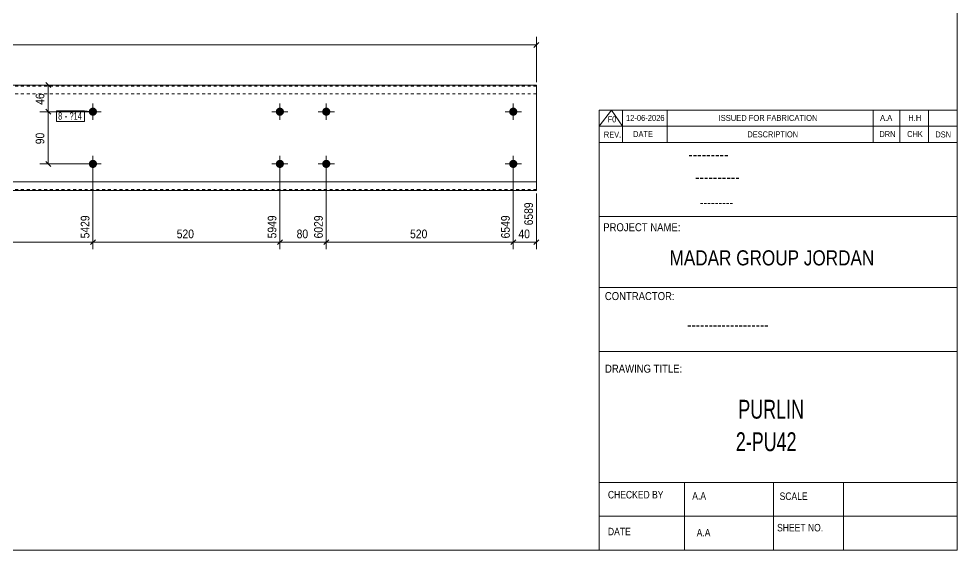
# Model space of a CAD drawing. Header units: millimetres. Extents: x 2 to 579, y 1 to 405.
# Drawn here: x 255.3 to 579, y 5 to 188.3 of the extents above; entities that cross this region are included whole.
import ezdxf

# ---------------------------------------------------------------- set-up
doc = ezdxf.new("R2010")
doc.units = ezdxf.units.MM
doc.linetypes.add('XKITLINE00', pattern=[0])
doc.linetypes.add('XKITLINE01', pattern=[4, 1, -1, 1, -1])
for name, color, linetype, lineweight in [('Bolt', 3, 'Continuous', 0), ('BoltMark', 7, 'Continuous', 0), ('Dimensions', 7, 'Continuous', 0), ('DrawingSheet', 5, 'Continuous', 0), ('OtherObjectType', 7, 'Continuous', 0), ('Part', 2, 'Continuous', 0)]:
    doc.layers.add(name, color=color, linetype=linetype, lineweight=lineweight)
doc.styles.add('@ARIAL_UNICODE_MS_BOLD', font='ARIAL.TTF')
doc.styles.add('ARIAL', font='ARIAL.TTF')
doc.styles.add('ARIAL_NARROW', font='ARIALN.TTF')
doc.styles.add('COMIC_SANS_MS_BOLD', font='COMICBD.TTF')
doc.styles.add('SWIS721_EX_BT', font='ARIAL.TTF')
doc.styles.add('SWISSE', font='ARIAL.TTF')

# ---------------------------------------------------------------- blocks, each defined once
blk = doc.blocks.new('*A4')
at = {"layer": 'Bolt'}
for points in [[(346.79, 156.2), (346.79, 156.17), (346.79, 156.13), (346.79, 156.1), (346.78, 156.06), (346.78, 156.03), (346.77, 156), (346.77, 155.96), (346.76, 155.93), (346.75, 155.9), (346.74, 155.86), (346.73, 155.83), (346.72, 155.8), (346.71, 155.76), (346.7, 155.73), (346.69, 155.7), (346.67, 155.67), (346.66, 155.64), (346.65, 155.61), (346.63, 155.58), (346.61, 155.55), (346.6, 155.52), (346.58, 155.49), (346.56, 155.46), (346.54, 155.43), (346.52, 155.4), (346.5, 155.37), (346.48, 155.35), (346.45, 155.32), (346.43, 155.3), (346.41, 155.27), (346.38, 155.25), (346.36, 155.22), (346.34, 155.2), (346.31, 155.18), (346.28, 155.15), (346.26, 155.13), (346.23, 155.11), (346.2, 155.09), (346.17, 155.07), (346.14, 155.05), (346.11, 155.03), (346.08, 155.02), (346.05, 155), (346.02, 154.99), (345.99, 154.97), (345.96, 154.96), (345.93, 154.94), (345.9, 154.93), (345.87, 154.92), (345.83, 154.91), (345.8, 154.9), (345.77, 154.89), (345.74, 154.88), (345.7, 154.87), (345.67, 154.86), (345.63, 154.86), (345.6, 154.85), (345.57, 154.85), (345.53, 154.84), (345.5, 154.84), (345.46, 154.84), (345.43, 154.84), (345.39, 154.84), (345.36, 154.84), (345.33, 154.84), (345.29, 154.84), (345.26, 154.84), (345.22, 154.85), (345.19, 154.85), (345.16, 154.86), (345.12, 154.86), (345.09, 154.87), (345.05, 154.88), (345.02, 154.89), (344.99, 154.9), (344.96, 154.91), (344.92, 154.92), (344.89, 154.93), (344.86, 154.94), (344.83, 154.96), (344.8, 154.97), (344.77, 154.99), (344.73, 155), (344.7, 155.02), (344.68, 155.03), (344.65, 155.05), (344.62, 155.07), (344.59, 155.09), (344.56, 155.11), (344.53, 155.13), (344.51, 155.15), (344.48, 155.18), (344.45, 155.2), (344.43, 155.22), (344.4, 155.25), (344.38, 155.27), (344.36, 155.3), (344.33, 155.32), (344.31, 155.35), (344.29, 155.37), (344.27, 155.4), (344.25, 155.43), (344.23, 155.46), (344.21, 155.49), (344.19, 155.52), (344.18, 155.55), (344.16, 155.58), (344.14, 155.61), (344.13, 155.64), (344.11, 155.67), (344.1, 155.7), (344.09, 155.73), (344.08, 155.76), (344.07, 155.8), (344.06, 155.83), (344.05, 155.86), (344.04, 155.9), (344.03, 155.93), (344.02, 155.96), (344.02, 156), (344.01, 156.03), (344.01, 156.06), (344, 156.1), (344, 156.13), (344, 156.17), (344, 156.2), (343.99, 156.24), (344, 156.27), (344, 156.3), (344, 156.34), (344, 156.37), (344.01, 156.41), (344.01, 156.44), (344.02, 156.48), (344.02, 156.51), (344.03, 156.54), (344.04, 156.58), (344.05, 156.61), (344.06, 156.64), (344.07, 156.67), (344.08, 156.71), (344.09, 156.74), (344.1, 156.77), (344.11, 156.8), (344.13, 156.83), (344.14, 156.87), (344.16, 156.9), (344.18, 156.93), (344.19, 156.96), (344.21, 156.98), (344.23, 157.01), (344.25, 157.04), (344.27, 157.07), (344.29, 157.1), (344.31, 157.12), (344.33, 157.15), (344.36, 157.18), (344.38, 157.2), (344.4, 157.23), (344.43, 157.25), (344.45, 157.27), (344.48, 157.3), (344.51, 157.32), (344.53, 157.34), (344.56, 157.36), (344.59, 157.38), (344.62, 157.4), (344.65, 157.42), (344.68, 157.44), (344.7, 157.45), (344.73, 157.47), (344.77, 157.49), (344.8, 157.5), (344.83, 157.52), (344.86, 157.53), (344.89, 157.54), (344.92, 157.55), (344.96, 157.57), (344.99, 157.58), (345.02, 157.59), (345.05, 157.59), (345.09, 157.6), (345.12, 157.61), (345.16, 157.62), (345.19, 157.62), (345.22, 157.63), (345.26, 157.63), (345.29, 157.63), (345.33, 157.63), (345.36, 157.64), (345.39, 157.64), (345.43, 157.64), (345.46, 157.63), (345.5, 157.63), (345.53, 157.63), (345.57, 157.63), (345.6, 157.62), (345.63, 157.62), (345.67, 157.61), (345.7, 157.6), (345.74, 157.59), (345.77, 157.59), (345.8, 157.58), (345.83, 157.57), (345.87, 157.55), (345.9, 157.54), (345.93, 157.53), (345.96, 157.52), (345.99, 157.5), (346.02, 157.49), (346.05, 157.47), (346.08, 157.45), (346.11, 157.44), (346.14, 157.42), (346.17, 157.4), (346.2, 157.38), (346.23, 157.36), (346.26, 157.34), (346.28, 157.32), (346.31, 157.3), (346.34, 157.27), (346.36, 157.25), (346.38, 157.23), (346.41, 157.2), (346.43, 157.18), (346.45, 157.15), (346.48, 157.12), (346.5, 157.1), (346.52, 157.07), (346.54, 157.04), (346.56, 157.01), (346.58, 156.98), (346.6, 156.96), (346.61, 156.93), (346.63, 156.9), (346.65, 156.87), (346.66, 156.83), (346.67, 156.8), (346.69, 156.77), (346.7, 156.74), (346.71, 156.71), (346.72, 156.67), (346.73, 156.64), (346.74, 156.61), (346.75, 156.58), (346.76, 156.54), (346.77, 156.51), (346.77, 156.48), (346.78, 156.44), (346.78, 156.41), (346.79, 156.37), (346.79, 156.34), (346.79, 156.3), (346.79, 156.27), (346.79, 156.24)], [(362.79, 156.2), (362.79, 156.17), (362.79, 156.13), (362.79, 156.1), (362.78, 156.06), (362.78, 156.03), (362.77, 156), (362.77, 155.96), (362.76, 155.93), (362.75, 155.9), (362.74, 155.86), (362.73, 155.83), (362.72, 155.8), (362.71, 155.76), (362.7, 155.73), (362.69, 155.7), (362.67, 155.67), (362.66, 155.64), (362.65, 155.61), (362.63, 155.58), (362.61, 155.55), (362.6, 155.52), (362.58, 155.49), (362.56, 155.46), (362.54, 155.43), (362.52, 155.4), (362.5, 155.37), (362.48, 155.35), (362.45, 155.32), (362.43, 155.3), (362.41, 155.27), (362.38, 155.25), (362.36, 155.22), (362.34, 155.2), (362.31, 155.18), (362.28, 155.15), (362.26, 155.13), (362.23, 155.11), (362.2, 155.09), (362.17, 155.07), (362.14, 155.05), (362.11, 155.03), (362.08, 155.02), (362.05, 155), (362.02, 154.99), (361.99, 154.97), (361.96, 154.96), (361.93, 154.94), (361.9, 154.93), (361.87, 154.92), (361.83, 154.91), (361.8, 154.9), (361.77, 154.89), (361.74, 154.88), (361.7, 154.87), (361.67, 154.86), (361.63, 154.86), (361.6, 154.85), (361.57, 154.85), (361.53, 154.84), (361.5, 154.84), (361.46, 154.84), (361.43, 154.84), (361.39, 154.84), (361.36, 154.84), (361.33, 154.84), (361.29, 154.84), (361.26, 154.84), (361.22, 154.85), (361.19, 154.85), (361.16, 154.86), (361.12, 154.86), (361.09, 154.87), (361.05, 154.88), (361.02, 154.89), (360.99, 154.9), (360.96, 154.91), (360.92, 154.92), (360.89, 154.93), (360.86, 154.94), (360.83, 154.96), (360.8, 154.97), (360.77, 154.99), (360.73, 155), (360.7, 155.02), (360.68, 155.03), (360.65, 155.05), (360.62, 155.07), (360.59, 155.09), (360.56, 155.11), (360.53, 155.13), (360.51, 155.15), (360.48, 155.18), (360.45, 155.2), (360.43, 155.22), (360.4, 155.25), (360.38, 155.27), (360.36, 155.3), (360.33, 155.32), (360.31, 155.35), (360.29, 155.37), (360.27, 155.4), (360.25, 155.43), (360.23, 155.46), (360.21, 155.49), (360.19, 155.52), (360.18, 155.55), (360.16, 155.58), (360.14, 155.61), (360.13, 155.64), (360.11, 155.67), (360.1, 155.7), (360.09, 155.73), (360.08, 155.76), (360.07, 155.8), (360.06, 155.83), (360.05, 155.86), (360.04, 155.9), (360.03, 155.93), (360.02, 155.96), (360.02, 156), (360.01, 156.03), (360.01, 156.06), (360, 156.1), (360, 156.13), (360, 156.17), (360, 156.2), (359.99, 156.24), (360, 156.27), (360, 156.3), (360, 156.34), (360, 156.37), (360.01, 156.41), (360.01, 156.44), (360.02, 156.48), (360.02, 156.51), (360.03, 156.54), (360.04, 156.58), (360.05, 156.61), (360.06, 156.64), (360.07, 156.67), (360.08, 156.71), (360.09, 156.74), (360.1, 156.77), (360.11, 156.8), (360.13, 156.83), (360.14, 156.87), (360.16, 156.9), (360.18, 156.93), (360.19, 156.96), (360.21, 156.98), (360.23, 157.01), (360.25, 157.04), (360.27, 157.07), (360.29, 157.1), (360.31, 157.12), (360.33, 157.15), (360.36, 157.18), (360.38, 157.2), (360.4, 157.23), (360.43, 157.25), (360.45, 157.27), (360.48, 157.3), (360.51, 157.32), (360.53, 157.34), (360.56, 157.36), (360.59, 157.38), (360.62, 157.4), (360.65, 157.42), (360.68, 157.44), (360.7, 157.45), (360.73, 157.47), (360.77, 157.49), (360.8, 157.5), (360.83, 157.52), (360.86, 157.53), (360.89, 157.54), (360.92, 157.55), (360.96, 157.57), (360.99, 157.58), (361.02, 157.59), (361.05, 157.59), (361.09, 157.6), (361.12, 157.61), (361.16, 157.62), (361.19, 157.62), (361.22, 157.63), (361.26, 157.63), (361.29, 157.63), (361.33, 157.63), (361.36, 157.64), (361.39, 157.64), (361.43, 157.64), (361.46, 157.63), (361.5, 157.63), (361.53, 157.63), (361.57, 157.63), (361.6, 157.62), (361.63, 157.62), (361.67, 157.61), (361.7, 157.6), (361.74, 157.59), (361.77, 157.59), (361.8, 157.58), (361.83, 157.57), (361.87, 157.55), (361.9, 157.54), (361.93, 157.53), (361.96, 157.52), (361.99, 157.5), (362.02, 157.49), (362.05, 157.47), (362.08, 157.45), (362.11, 157.44), (362.14, 157.42), (362.17, 157.4), (362.2, 157.38), (362.23, 157.36), (362.26, 157.34), (362.28, 157.32), (362.31, 157.3), (362.34, 157.27), (362.36, 157.25), (362.38, 157.23), (362.41, 157.2), (362.43, 157.18), (362.45, 157.15), (362.48, 157.12), (362.5, 157.1), (362.52, 157.07), (362.54, 157.04), (362.56, 157.01), (362.58, 156.98), (362.6, 156.96), (362.61, 156.93), (362.63, 156.9), (362.65, 156.87), (362.66, 156.83), (362.67, 156.8), (362.69, 156.77), (362.7, 156.74), (362.71, 156.71), (362.72, 156.67), (362.73, 156.64), (362.74, 156.61), (362.75, 156.58), (362.76, 156.54), (362.77, 156.51), (362.77, 156.48), (362.78, 156.44), (362.78, 156.41), (362.79, 156.37), (362.79, 156.34), (362.79, 156.3), (362.79, 156.27), (362.79, 156.24)], [(346.79, 138.2), (346.79, 138.17), (346.79, 138.13), (346.79, 138.1), (346.78, 138.06), (346.78, 138.03), (346.77, 138), (346.77, 137.96), (346.76, 137.93), (346.75, 137.9), (346.74, 137.86), (346.73, 137.83), (346.72, 137.8), (346.71, 137.76), (346.7, 137.73), (346.69, 137.7), (346.67, 137.67), (346.66, 137.64), (346.65, 137.61), (346.63, 137.58), (346.61, 137.55), (346.6, 137.52), (346.58, 137.49), (346.56, 137.46), (346.54, 137.43), (346.52, 137.4), (346.5, 137.37), (346.48, 137.35), (346.45, 137.32), (346.43, 137.3), (346.41, 137.27), (346.38, 137.25), (346.36, 137.22), (346.34, 137.2), (346.31, 137.18), (346.28, 137.15), (346.26, 137.13), (346.23, 137.11), (346.2, 137.09), (346.17, 137.07), (346.14, 137.05), (346.11, 137.03), (346.08, 137.02), (346.05, 137), (346.02, 136.99), (345.99, 136.97), (345.96, 136.96), (345.93, 136.94), (345.9, 136.93), (345.87, 136.92), (345.83, 136.91), (345.8, 136.9), (345.77, 136.89), (345.74, 136.88), (345.7, 136.87), (345.67, 136.86), (345.63, 136.86), (345.6, 136.85), (345.57, 136.85), (345.53, 136.84), (345.5, 136.84), (345.46, 136.84), (345.43, 136.84), (345.39, 136.84), (345.36, 136.84), (345.33, 136.84), (345.29, 136.84), (345.26, 136.84), (345.22, 136.85), (345.19, 136.85), (345.16, 136.86), (345.12, 136.86), (345.09, 136.87), (345.05, 136.88), (345.02, 136.89), (344.99, 136.9), (344.96, 136.91), (344.92, 136.92), (344.89, 136.93), (344.86, 136.94), (344.83, 136.96), (344.8, 136.97), (344.77, 136.99), (344.73, 137), (344.7, 137.02), (344.68, 137.03), (344.65, 137.05), (344.62, 137.07), (344.59, 137.09), (344.56, 137.11), (344.53, 137.13), (344.51, 137.15), (344.48, 137.18), (344.45, 137.2), (344.43, 137.22), (344.4, 137.25), (344.38, 137.27), (344.36, 137.3), (344.33, 137.32), (344.31, 137.35), (344.29, 137.37), (344.27, 137.4), (344.25, 137.43), (344.23, 137.46), (344.21, 137.49), (344.19, 137.52), (344.18, 137.55), (344.16, 137.58), (344.14, 137.61), (344.13, 137.64), (344.11, 137.67), (344.1, 137.7), (344.09, 137.73), (344.08, 137.76), (344.07, 137.8), (344.06, 137.83), (344.05, 137.86), (344.04, 137.9), (344.03, 137.93), (344.02, 137.96), (344.02, 138), (344.01, 138.03), (344.01, 138.06), (344, 138.1), (344, 138.13), (344, 138.17), (344, 138.2), (343.99, 138.24), (344, 138.27), (344, 138.3), (344, 138.34), (344, 138.37), (344.01, 138.41), (344.01, 138.44), (344.02, 138.48), (344.02, 138.51), (344.03, 138.54), (344.04, 138.58), (344.05, 138.61), (344.06, 138.64), (344.07, 138.67), (344.08, 138.71), (344.09, 138.74), (344.1, 138.77), (344.11, 138.8), (344.13, 138.83), (344.14, 138.87), (344.16, 138.9), (344.18, 138.93), (344.19, 138.96), (344.21, 138.98), (344.23, 139.01), (344.25, 139.04), (344.27, 139.07), (344.29, 139.1), (344.31, 139.12), (344.33, 139.15), (344.36, 139.18), (344.38, 139.2), (344.4, 139.23), (344.43, 139.25), (344.45, 139.27), (344.48, 139.3), (344.51, 139.32), (344.53, 139.34), (344.56, 139.36), (344.59, 139.38), (344.62, 139.4), (344.65, 139.42), (344.68, 139.44), (344.7, 139.45), (344.73, 139.47), (344.77, 139.49), (344.8, 139.5), (344.83, 139.52), (344.86, 139.53), (344.89, 139.54), (344.92, 139.55), (344.96, 139.57), (344.99, 139.58), (345.02, 139.59), (345.05, 139.59), (345.09, 139.6), (345.12, 139.61), (345.16, 139.62), (345.19, 139.62), (345.22, 139.63), (345.26, 139.63), (345.29, 139.63), (345.33, 139.63), (345.36, 139.64), (345.39, 139.64), (345.43, 139.64), (345.46, 139.63), (345.5, 139.63), (345.53, 139.63), (345.57, 139.63), (345.6, 139.62), (345.63, 139.62), (345.67, 139.61), (345.7, 139.6), (345.74, 139.59), (345.77, 139.59), (345.8, 139.58), (345.83, 139.57), (345.87, 139.55), (345.9, 139.54), (345.93, 139.53), (345.96, 139.52), (345.99, 139.5), (346.02, 139.49), (346.05, 139.47), (346.08, 139.45), (346.11, 139.44), (346.14, 139.42), (346.17, 139.4), (346.2, 139.38), (346.23, 139.36), (346.26, 139.34), (346.28, 139.32), (346.31, 139.3), (346.34, 139.27), (346.36, 139.25), (346.38, 139.23), (346.41, 139.2), (346.43, 139.18), (346.45, 139.15), (346.48, 139.12), (346.5, 139.1), (346.52, 139.07), (346.54, 139.04), (346.56, 139.01), (346.58, 138.98), (346.6, 138.96), (346.61, 138.93), (346.63, 138.9), (346.65, 138.87), (346.66, 138.83), (346.67, 138.8), (346.69, 138.77), (346.7, 138.74), (346.71, 138.71), (346.72, 138.67), (346.73, 138.64), (346.74, 138.61), (346.75, 138.58), (346.76, 138.54), (346.77, 138.51), (346.77, 138.48), (346.78, 138.44), (346.78, 138.41), (346.79, 138.37), (346.79, 138.34), (346.79, 138.3), (346.79, 138.27), (346.79, 138.24)], [(362.79, 138.2), (362.79, 138.17), (362.79, 138.13), (362.79, 138.1), (362.78, 138.06), (362.78, 138.03), (362.77, 138), (362.77, 137.96), (362.76, 137.93), (362.75, 137.9), (362.74, 137.86), (362.73, 137.83), (362.72, 137.8), (362.71, 137.76), (362.7, 137.73), (362.69, 137.7), (362.67, 137.67), (362.66, 137.64), (362.65, 137.61), (362.63, 137.58), (362.61, 137.55), (362.6, 137.52), (362.58, 137.49), (362.56, 137.46), (362.54, 137.43), (362.52, 137.4), (362.5, 137.37), (362.48, 137.35), (362.45, 137.32), (362.43, 137.3), (362.41, 137.27), (362.38, 137.25), (362.36, 137.22), (362.34, 137.2), (362.31, 137.18), (362.28, 137.15), (362.26, 137.13), (362.23, 137.11), (362.2, 137.09), (362.17, 137.07), (362.14, 137.05), (362.11, 137.03), (362.08, 137.02), (362.05, 137), (362.02, 136.99), (361.99, 136.97), (361.96, 136.96), (361.93, 136.94), (361.9, 136.93), (361.87, 136.92), (361.83, 136.91), (361.8, 136.9), (361.77, 136.89), (361.74, 136.88), (361.7, 136.87), (361.67, 136.86), (361.63, 136.86), (361.6, 136.85), (361.57, 136.85), (361.53, 136.84), (361.5, 136.84), (361.46, 136.84), (361.43, 136.84), (361.39, 136.84), (361.36, 136.84), (361.33, 136.84), (361.29, 136.84), (361.26, 136.84), (361.22, 136.85), (361.19, 136.85), (361.16, 136.86), (361.12, 136.86), (361.09, 136.87), (361.05, 136.88), (361.02, 136.89), (360.99, 136.9), (360.96, 136.91), (360.92, 136.92), (360.89, 136.93), (360.86, 136.94), (360.83, 136.96), (360.8, 136.97), (360.77, 136.99), (360.73, 137), (360.7, 137.02), (360.68, 137.03), (360.65, 137.05), (360.62, 137.07), (360.59, 137.09), (360.56, 137.11), (360.53, 137.13), (360.51, 137.15), (360.48, 137.18), (360.45, 137.2), (360.43, 137.22), (360.4, 137.25), (360.38, 137.27), (360.36, 137.3), (360.33, 137.32), (360.31, 137.35), (360.29, 137.37), (360.27, 137.4), (360.25, 137.43), (360.23, 137.46), (360.21, 137.49), (360.19, 137.52), (360.18, 137.55), (360.16, 137.58), (360.14, 137.61), (360.13, 137.64), (360.11, 137.67), (360.1, 137.7), (360.09, 137.73), (360.08, 137.76), (360.07, 137.8), (360.06, 137.83), (360.05, 137.86), (360.04, 137.9), (360.03, 137.93), (360.02, 137.96), (360.02, 138), (360.01, 138.03), (360.01, 138.06), (360, 138.1), (360, 138.13), (360, 138.17), (360, 138.2), (359.99, 138.24), (360, 138.27), (360, 138.3), (360, 138.34), (360, 138.37), (360.01, 138.41), (360.01, 138.44), (360.02, 138.48), (360.02, 138.51), (360.03, 138.54), (360.04, 138.58), (360.05, 138.61), (360.06, 138.64), (360.07, 138.67), (360.08, 138.71), (360.09, 138.74), (360.1, 138.77), (360.11, 138.8), (360.13, 138.83), (360.14, 138.87), (360.16, 138.9), (360.18, 138.93), (360.19, 138.96), (360.21, 138.98), (360.23, 139.01), (360.25, 139.04), (360.27, 139.07), (360.29, 139.1), (360.31, 139.12), (360.33, 139.15), (360.36, 139.18), (360.38, 139.2), (360.4, 139.23), (360.43, 139.25), (360.45, 139.27), (360.48, 139.3), (360.51, 139.32), (360.53, 139.34), (360.56, 139.36), (360.59, 139.38), (360.62, 139.4), (360.65, 139.42), (360.68, 139.44), (360.7, 139.45), (360.73, 139.47), (360.77, 139.49), (360.8, 139.5), (360.83, 139.52), (360.86, 139.53), (360.89, 139.54), (360.92, 139.55), (360.96, 139.57), (360.99, 139.58), (361.02, 139.59), (361.05, 139.59), (361.09, 139.6), (361.12, 139.61), (361.16, 139.62), (361.19, 139.62), (361.22, 139.63), (361.26, 139.63), (361.29, 139.63), (361.33, 139.63), (361.36, 139.64), (361.39, 139.64), (361.43, 139.64), (361.46, 139.63), (361.5, 139.63), (361.53, 139.63), (361.57, 139.63), (361.6, 139.62), (361.63, 139.62), (361.67, 139.61), (361.7, 139.6), (361.74, 139.59), (361.77, 139.59), (361.8, 139.58), (361.83, 139.57), (361.87, 139.55), (361.9, 139.54), (361.93, 139.53), (361.96, 139.52), (361.99, 139.5), (362.02, 139.49), (362.05, 139.47), (362.08, 139.45), (362.11, 139.44), (362.14, 139.42), (362.17, 139.4), (362.2, 139.38), (362.23, 139.36), (362.26, 139.34), (362.28, 139.32), (362.31, 139.3), (362.34, 139.27), (362.36, 139.25), (362.38, 139.23), (362.41, 139.2), (362.43, 139.18), (362.45, 139.15), (362.48, 139.12), (362.5, 139.1), (362.52, 139.07), (362.54, 139.04), (362.56, 139.01), (362.58, 138.98), (362.6, 138.96), (362.61, 138.93), (362.63, 138.9), (362.65, 138.87), (362.66, 138.83), (362.67, 138.8), (362.69, 138.77), (362.7, 138.74), (362.71, 138.71), (362.72, 138.67), (362.73, 138.64), (362.74, 138.61), (362.75, 138.58), (362.76, 138.54), (362.77, 138.51), (362.77, 138.48), (362.78, 138.44), (362.78, 138.41), (362.79, 138.37), (362.79, 138.34), (362.79, 138.3), (362.79, 138.27), (362.79, 138.24)]]:
    blk.add_hatch(color=3, dxfattribs=at).paths.add_polyline_path(points, flags=17)
at = {"layer": 'Bolt', "color": 3, "linetype": 'XKITLINE00', "lineweight": 0}
for p, q in [((345.39, 159.04), (345.39, 153.44)), ((361.39, 159.04), (361.39, 153.44)), ((348.19, 156.24), (342.59, 156.24)), ((364.19, 156.24), (358.59, 156.24)), ((345.39, 141.04), (345.39, 135.44)), ((361.39, 141.04), (361.39, 135.44)), ((348.19, 138.24), (342.59, 138.24)), ((364.19, 138.24), (358.59, 138.24))]:
    blk.add_line(p, q, dxfattribs=at)
blk = doc.blocks.new('*A5')
at = {"layer": 'Bolt'}
for points in [[(282.31, 156.2), (282.31, 156.17), (282.3, 156.13), (282.3, 156.1), (282.3, 156.06), (282.29, 156.03), (282.29, 156), (282.28, 155.96), (282.27, 155.93), (282.27, 155.9), (282.26, 155.86), (282.25, 155.83), (282.24, 155.8), (282.23, 155.76), (282.21, 155.73), (282.2, 155.7), (282.19, 155.67), (282.17, 155.64), (282.16, 155.61), (282.14, 155.58), (282.13, 155.55), (282.11, 155.52), (282.09, 155.49), (282.07, 155.46), (282.05, 155.43), (282.03, 155.4), (282.01, 155.37), (281.99, 155.35), (281.97, 155.32), (281.94, 155.3), (281.92, 155.27), (281.9, 155.25), (281.87, 155.22), (281.85, 155.2), (281.82, 155.18), (281.8, 155.15), (281.77, 155.13), (281.74, 155.11), (281.71, 155.09), (281.68, 155.07), (281.66, 155.05), (281.63, 155.03), (281.6, 155.02), (281.57, 155), (281.54, 154.99), (281.51, 154.97), (281.47, 154.96), (281.44, 154.94), (281.41, 154.93), (281.38, 154.92), (281.35, 154.91), (281.31, 154.9), (281.28, 154.89), (281.25, 154.88), (281.21, 154.87), (281.18, 154.86), (281.15, 154.86), (281.11, 154.85), (281.08, 154.85), (281.04, 154.84), (281.01, 154.84), (280.98, 154.84), (280.94, 154.84), (280.91, 154.84), (280.87, 154.84), (280.84, 154.84), (280.8, 154.84), (280.77, 154.84), (280.74, 154.85), (280.7, 154.85), (280.67, 154.86), (280.63, 154.86), (280.6, 154.87), (280.57, 154.88), (280.53, 154.89), (280.5, 154.9), (280.47, 154.91), (280.44, 154.92), (280.4, 154.93), (280.37, 154.94), (280.34, 154.96), (280.31, 154.97), (280.28, 154.99), (280.25, 155), (280.22, 155.02), (280.19, 155.03), (280.16, 155.05), (280.13, 155.07), (280.1, 155.09), (280.07, 155.11), (280.05, 155.13), (280.02, 155.15), (279.99, 155.18), (279.97, 155.2), (279.94, 155.22), (279.92, 155.25), (279.89, 155.27), (279.87, 155.3), (279.85, 155.32), (279.82, 155.35), (279.8, 155.37), (279.78, 155.4), (279.76, 155.43), (279.74, 155.46), (279.72, 155.49), (279.71, 155.52), (279.69, 155.55), (279.67, 155.58), (279.66, 155.61), (279.64, 155.64), (279.63, 155.67), (279.61, 155.7), (279.6, 155.73), (279.59, 155.76), (279.58, 155.8), (279.57, 155.83), (279.56, 155.86), (279.55, 155.9), (279.54, 155.93), (279.53, 155.96), (279.53, 156), (279.52, 156.03), (279.52, 156.06), (279.51, 156.1), (279.51, 156.13), (279.51, 156.17), (279.51, 156.2), (279.51, 156.24), (279.51, 156.27), (279.51, 156.3), (279.51, 156.34), (279.51, 156.37), (279.52, 156.41), (279.52, 156.44), (279.53, 156.48), (279.53, 156.51), (279.54, 156.54), (279.55, 156.58), (279.56, 156.61), (279.57, 156.64), (279.58, 156.67), (279.59, 156.71), (279.6, 156.74), (279.61, 156.77), (279.63, 156.8), (279.64, 156.83), (279.66, 156.87), (279.67, 156.9), (279.69, 156.93), (279.71, 156.96), (279.72, 156.98), (279.74, 157.01), (279.76, 157.04), (279.78, 157.07), (279.8, 157.1), (279.82, 157.12), (279.85, 157.15), (279.87, 157.18), (279.89, 157.2), (279.92, 157.23), (279.94, 157.25), (279.97, 157.27), (279.99, 157.3), (280.02, 157.32), (280.05, 157.34), (280.07, 157.36), (280.1, 157.38), (280.13, 157.4), (280.16, 157.42), (280.19, 157.44), (280.22, 157.45), (280.25, 157.47), (280.28, 157.49), (280.31, 157.5), (280.34, 157.52), (280.37, 157.53), (280.4, 157.54), (280.44, 157.55), (280.47, 157.57), (280.5, 157.58), (280.53, 157.59), (280.57, 157.59), (280.6, 157.6), (280.63, 157.61), (280.67, 157.62), (280.7, 157.62), (280.74, 157.63), (280.77, 157.63), (280.8, 157.63), (280.84, 157.63), (280.87, 157.64), (280.91, 157.64), (280.94, 157.64), (280.98, 157.63), (281.01, 157.63), (281.04, 157.63), (281.08, 157.63), (281.11, 157.62), (281.15, 157.62), (281.18, 157.61), (281.21, 157.6), (281.25, 157.59), (281.28, 157.59), (281.31, 157.58), (281.35, 157.57), (281.38, 157.55), (281.41, 157.54), (281.44, 157.53), (281.47, 157.52), (281.51, 157.5), (281.54, 157.49), (281.57, 157.47), (281.6, 157.45), (281.63, 157.44), (281.66, 157.42), (281.68, 157.4), (281.71, 157.38), (281.74, 157.36), (281.77, 157.34), (281.8, 157.32), (281.82, 157.3), (281.85, 157.27), (281.87, 157.25), (281.9, 157.23), (281.92, 157.2), (281.94, 157.18), (281.97, 157.15), (281.99, 157.12), (282.01, 157.1), (282.03, 157.07), (282.05, 157.04), (282.07, 157.01), (282.09, 156.98), (282.11, 156.96), (282.13, 156.93), (282.14, 156.9), (282.16, 156.87), (282.17, 156.83), (282.19, 156.8), (282.2, 156.77), (282.21, 156.74), (282.23, 156.71), (282.24, 156.67), (282.25, 156.64), (282.26, 156.61), (282.27, 156.58), (282.27, 156.54), (282.28, 156.51), (282.29, 156.48), (282.29, 156.44), (282.3, 156.41), (282.3, 156.37), (282.3, 156.34), (282.31, 156.3), (282.31, 156.27), (282.31, 156.24)], [(427.28, 156.2), (427.28, 156.17), (427.28, 156.13), (427.28, 156.1), (427.27, 156.06), (427.27, 156.03), (427.26, 156), (427.26, 155.96), (427.25, 155.93), (427.24, 155.9), (427.23, 155.86), (427.22, 155.83), (427.21, 155.8), (427.2, 155.76), (427.19, 155.73), (427.18, 155.7), (427.16, 155.67), (427.15, 155.64), (427.13, 155.61), (427.12, 155.58), (427.1, 155.55), (427.08, 155.52), (427.07, 155.49), (427.05, 155.46), (427.03, 155.43), (427.01, 155.4), (426.99, 155.37), (426.96, 155.35), (426.94, 155.32), (426.92, 155.3), (426.9, 155.27), (426.87, 155.25), (426.85, 155.22), (426.82, 155.2), (426.8, 155.18), (426.77, 155.15), (426.74, 155.13), (426.72, 155.11), (426.69, 155.09), (426.66, 155.07), (426.63, 155.05), (426.6, 155.03), (426.57, 155.02), (426.54, 155), (426.51, 154.99), (426.48, 154.97), (426.45, 154.96), (426.42, 154.94), (426.39, 154.93), (426.35, 154.92), (426.32, 154.91), (426.29, 154.9), (426.26, 154.89), (426.22, 154.88), (426.19, 154.87), (426.16, 154.86), (426.12, 154.86), (426.09, 154.85), (426.05, 154.85), (426.02, 154.84), (425.99, 154.84), (425.95, 154.84), (425.92, 154.84), (425.88, 154.84), (425.85, 154.84), (425.81, 154.84), (425.78, 154.84), (425.75, 154.84), (425.71, 154.85), (425.68, 154.85), (425.64, 154.86), (425.61, 154.86), (425.58, 154.87), (425.54, 154.88), (425.51, 154.89), (425.48, 154.9), (425.44, 154.91), (425.41, 154.92), (425.38, 154.93), (425.35, 154.94), (425.32, 154.96), (425.28, 154.97), (425.25, 154.99), (425.22, 155), (425.19, 155.02), (425.16, 155.03), (425.13, 155.05), (425.1, 155.07), (425.08, 155.09), (425.05, 155.11), (425.02, 155.13), (424.99, 155.15), (424.97, 155.18), (424.94, 155.2), (424.92, 155.22), (424.89, 155.25), (424.87, 155.27), (424.85, 155.3), (424.82, 155.32), (424.8, 155.35), (424.78, 155.37), (424.76, 155.4), (424.74, 155.43), (424.72, 155.46), (424.7, 155.49), (424.68, 155.52), (424.66, 155.55), (424.65, 155.58), (424.63, 155.61), (424.62, 155.64), (424.6, 155.67), (424.59, 155.7), (424.58, 155.73), (424.56, 155.76), (424.55, 155.8), (424.54, 155.83), (424.53, 155.86), (424.52, 155.9), (424.52, 155.93), (424.51, 155.96), (424.5, 156), (424.5, 156.03), (424.49, 156.06), (424.49, 156.1), (424.49, 156.13), (424.48, 156.17), (424.48, 156.2), (424.48, 156.24), (424.48, 156.27), (424.48, 156.3), (424.49, 156.34), (424.49, 156.37), (424.49, 156.41), (424.5, 156.44), (424.5, 156.48), (424.51, 156.51), (424.52, 156.54), (424.52, 156.58), (424.53, 156.61), (424.54, 156.64), (424.55, 156.67), (424.56, 156.71), (424.58, 156.74), (424.59, 156.77), (424.6, 156.8), (424.62, 156.83), (424.63, 156.87), (424.65, 156.9), (424.66, 156.93), (424.68, 156.96), (424.7, 156.98), (424.72, 157.01), (424.74, 157.04), (424.76, 157.07), (424.78, 157.1), (424.8, 157.12), (424.82, 157.15), (424.85, 157.18), (424.87, 157.2), (424.89, 157.23), (424.92, 157.25), (424.94, 157.27), (424.97, 157.3), (424.99, 157.32), (425.02, 157.34), (425.05, 157.36), (425.08, 157.38), (425.1, 157.4), (425.13, 157.42), (425.16, 157.44), (425.19, 157.45), (425.22, 157.47), (425.25, 157.49), (425.28, 157.5), (425.32, 157.52), (425.35, 157.53), (425.38, 157.54), (425.41, 157.55), (425.44, 157.57), (425.48, 157.58), (425.51, 157.59), (425.54, 157.59), (425.58, 157.6), (425.61, 157.61), (425.64, 157.62), (425.68, 157.62), (425.71, 157.63), (425.75, 157.63), (425.78, 157.63), (425.81, 157.63), (425.85, 157.64), (425.88, 157.64), (425.92, 157.64), (425.95, 157.63), (425.99, 157.63), (426.02, 157.63), (426.05, 157.63), (426.09, 157.62), (426.12, 157.62), (426.16, 157.61), (426.19, 157.6), (426.22, 157.59), (426.26, 157.59), (426.29, 157.58), (426.32, 157.57), (426.35, 157.55), (426.39, 157.54), (426.42, 157.53), (426.45, 157.52), (426.48, 157.5), (426.51, 157.49), (426.54, 157.47), (426.57, 157.45), (426.6, 157.44), (426.63, 157.42), (426.66, 157.4), (426.69, 157.38), (426.72, 157.36), (426.74, 157.34), (426.77, 157.32), (426.8, 157.3), (426.82, 157.27), (426.85, 157.25), (426.87, 157.23), (426.9, 157.2), (426.92, 157.18), (426.94, 157.15), (426.96, 157.12), (426.99, 157.1), (427.01, 157.07), (427.03, 157.04), (427.05, 157.01), (427.07, 156.98), (427.08, 156.96), (427.1, 156.93), (427.12, 156.9), (427.13, 156.87), (427.15, 156.83), (427.16, 156.8), (427.18, 156.77), (427.19, 156.74), (427.2, 156.71), (427.21, 156.67), (427.22, 156.64), (427.23, 156.61), (427.24, 156.58), (427.25, 156.54), (427.26, 156.51), (427.26, 156.48), (427.27, 156.44), (427.27, 156.41), (427.28, 156.37), (427.28, 156.34), (427.28, 156.3), (427.28, 156.27), (427.28, 156.24)], [(282.31, 138.2), (282.31, 138.17), (282.3, 138.13), (282.3, 138.1), (282.3, 138.06), (282.29, 138.03), (282.29, 138), (282.28, 137.96), (282.27, 137.93), (282.27, 137.9), (282.26, 137.86), (282.25, 137.83), (282.24, 137.8), (282.23, 137.76), (282.21, 137.73), (282.2, 137.7), (282.19, 137.67), (282.17, 137.64), (282.16, 137.61), (282.14, 137.58), (282.13, 137.55), (282.11, 137.52), (282.09, 137.49), (282.07, 137.46), (282.05, 137.43), (282.03, 137.4), (282.01, 137.37), (281.99, 137.35), (281.97, 137.32), (281.94, 137.3), (281.92, 137.27), (281.9, 137.25), (281.87, 137.22), (281.85, 137.2), (281.82, 137.18), (281.8, 137.15), (281.77, 137.13), (281.74, 137.11), (281.71, 137.09), (281.68, 137.07), (281.66, 137.05), (281.63, 137.03), (281.6, 137.02), (281.57, 137), (281.54, 136.99), (281.51, 136.97), (281.47, 136.96), (281.44, 136.94), (281.41, 136.93), (281.38, 136.92), (281.35, 136.91), (281.31, 136.9), (281.28, 136.89), (281.25, 136.88), (281.21, 136.87), (281.18, 136.86), (281.15, 136.86), (281.11, 136.85), (281.08, 136.85), (281.04, 136.84), (281.01, 136.84), (280.98, 136.84), (280.94, 136.84), (280.91, 136.84), (280.87, 136.84), (280.84, 136.84), (280.8, 136.84), (280.77, 136.84), (280.74, 136.85), (280.7, 136.85), (280.67, 136.86), (280.63, 136.86), (280.6, 136.87), (280.57, 136.88), (280.53, 136.89), (280.5, 136.9), (280.47, 136.91), (280.44, 136.92), (280.4, 136.93), (280.37, 136.94), (280.34, 136.96), (280.31, 136.97), (280.28, 136.99), (280.25, 137), (280.22, 137.02), (280.19, 137.03), (280.16, 137.05), (280.13, 137.07), (280.1, 137.09), (280.07, 137.11), (280.05, 137.13), (280.02, 137.15), (279.99, 137.18), (279.97, 137.2), (279.94, 137.22), (279.92, 137.25), (279.89, 137.27), (279.87, 137.3), (279.85, 137.32), (279.82, 137.35), (279.8, 137.37), (279.78, 137.4), (279.76, 137.43), (279.74, 137.46), (279.72, 137.49), (279.71, 137.52), (279.69, 137.55), (279.67, 137.58), (279.66, 137.61), (279.64, 137.64), (279.63, 137.67), (279.61, 137.7), (279.6, 137.73), (279.59, 137.76), (279.58, 137.8), (279.57, 137.83), (279.56, 137.86), (279.55, 137.9), (279.54, 137.93), (279.53, 137.96), (279.53, 138), (279.52, 138.03), (279.52, 138.06), (279.51, 138.1), (279.51, 138.13), (279.51, 138.17), (279.51, 138.2), (279.51, 138.24), (279.51, 138.27), (279.51, 138.3), (279.51, 138.34), (279.51, 138.37), (279.52, 138.41), (279.52, 138.44), (279.53, 138.48), (279.53, 138.51), (279.54, 138.54), (279.55, 138.58), (279.56, 138.61), (279.57, 138.64), (279.58, 138.67), (279.59, 138.71), (279.6, 138.74), (279.61, 138.77), (279.63, 138.8), (279.64, 138.83), (279.66, 138.87), (279.67, 138.9), (279.69, 138.93), (279.71, 138.96), (279.72, 138.98), (279.74, 139.01), (279.76, 139.04), (279.78, 139.07), (279.8, 139.1), (279.82, 139.12), (279.85, 139.15), (279.87, 139.18), (279.89, 139.2), (279.92, 139.23), (279.94, 139.25), (279.97, 139.27), (279.99, 139.3), (280.02, 139.32), (280.05, 139.34), (280.07, 139.36), (280.1, 139.38), (280.13, 139.4), (280.16, 139.42), (280.19, 139.44), (280.22, 139.45), (280.25, 139.47), (280.28, 139.49), (280.31, 139.5), (280.34, 139.52), (280.37, 139.53), (280.4, 139.54), (280.44, 139.55), (280.47, 139.57), (280.5, 139.58), (280.53, 139.59), (280.57, 139.59), (280.6, 139.6), (280.63, 139.61), (280.67, 139.62), (280.7, 139.62), (280.74, 139.63), (280.77, 139.63), (280.8, 139.63), (280.84, 139.63), (280.87, 139.64), (280.91, 139.64), (280.94, 139.64), (280.98, 139.63), (281.01, 139.63), (281.04, 139.63), (281.08, 139.63), (281.11, 139.62), (281.15, 139.62), (281.18, 139.61), (281.21, 139.6), (281.25, 139.59), (281.28, 139.59), (281.31, 139.58), (281.35, 139.57), (281.38, 139.55), (281.41, 139.54), (281.44, 139.53), (281.47, 139.52), (281.51, 139.5), (281.54, 139.49), (281.57, 139.47), (281.6, 139.45), (281.63, 139.44), (281.66, 139.42), (281.68, 139.4), (281.71, 139.38), (281.74, 139.36), (281.77, 139.34), (281.8, 139.32), (281.82, 139.3), (281.85, 139.27), (281.87, 139.25), (281.9, 139.23), (281.92, 139.2), (281.94, 139.18), (281.97, 139.15), (281.99, 139.12), (282.01, 139.1), (282.03, 139.07), (282.05, 139.04), (282.07, 139.01), (282.09, 138.98), (282.11, 138.96), (282.13, 138.93), (282.14, 138.9), (282.16, 138.87), (282.17, 138.83), (282.19, 138.8), (282.2, 138.77), (282.21, 138.74), (282.23, 138.71), (282.24, 138.67), (282.25, 138.64), (282.26, 138.61), (282.27, 138.58), (282.27, 138.54), (282.28, 138.51), (282.29, 138.48), (282.29, 138.44), (282.3, 138.41), (282.3, 138.37), (282.3, 138.34), (282.31, 138.3), (282.31, 138.27), (282.31, 138.24)], [(427.28, 138.2), (427.28, 138.17), (427.28, 138.13), (427.28, 138.1), (427.27, 138.06), (427.27, 138.03), (427.26, 138), (427.26, 137.96), (427.25, 137.93), (427.24, 137.9), (427.23, 137.86), (427.22, 137.83), (427.21, 137.8), (427.2, 137.76), (427.19, 137.73), (427.18, 137.7), (427.16, 137.67), (427.15, 137.64), (427.13, 137.61), (427.12, 137.58), (427.1, 137.55), (427.08, 137.52), (427.07, 137.49), (427.05, 137.46), (427.03, 137.43), (427.01, 137.4), (426.99, 137.37), (426.96, 137.35), (426.94, 137.32), (426.92, 137.3), (426.9, 137.27), (426.87, 137.25), (426.85, 137.22), (426.82, 137.2), (426.8, 137.18), (426.77, 137.15), (426.74, 137.13), (426.72, 137.11), (426.69, 137.09), (426.66, 137.07), (426.63, 137.05), (426.6, 137.03), (426.57, 137.02), (426.54, 137), (426.51, 136.99), (426.48, 136.97), (426.45, 136.96), (426.42, 136.94), (426.39, 136.93), (426.35, 136.92), (426.32, 136.91), (426.29, 136.9), (426.26, 136.89), (426.22, 136.88), (426.19, 136.87), (426.16, 136.86), (426.12, 136.86), (426.09, 136.85), (426.05, 136.85), (426.02, 136.84), (425.99, 136.84), (425.95, 136.84), (425.92, 136.84), (425.88, 136.84), (425.85, 136.84), (425.81, 136.84), (425.78, 136.84), (425.75, 136.84), (425.71, 136.85), (425.68, 136.85), (425.64, 136.86), (425.61, 136.86), (425.58, 136.87), (425.54, 136.88), (425.51, 136.89), (425.48, 136.9), (425.44, 136.91), (425.41, 136.92), (425.38, 136.93), (425.35, 136.94), (425.32, 136.96), (425.28, 136.97), (425.25, 136.99), (425.22, 137), (425.19, 137.02), (425.16, 137.03), (425.13, 137.05), (425.1, 137.07), (425.08, 137.09), (425.05, 137.11), (425.02, 137.13), (424.99, 137.15), (424.97, 137.18), (424.94, 137.2), (424.92, 137.22), (424.89, 137.25), (424.87, 137.27), (424.85, 137.3), (424.82, 137.32), (424.8, 137.35), (424.78, 137.37), (424.76, 137.4), (424.74, 137.43), (424.72, 137.46), (424.7, 137.49), (424.68, 137.52), (424.66, 137.55), (424.65, 137.58), (424.63, 137.61), (424.62, 137.64), (424.6, 137.67), (424.59, 137.7), (424.58, 137.73), (424.56, 137.76), (424.55, 137.8), (424.54, 137.83), (424.53, 137.86), (424.52, 137.9), (424.52, 137.93), (424.51, 137.96), (424.5, 138), (424.5, 138.03), (424.49, 138.06), (424.49, 138.1), (424.49, 138.13), (424.48, 138.17), (424.48, 138.2), (424.48, 138.24), (424.48, 138.27), (424.48, 138.3), (424.49, 138.34), (424.49, 138.37), (424.49, 138.41), (424.5, 138.44), (424.5, 138.48), (424.51, 138.51), (424.52, 138.54), (424.52, 138.58), (424.53, 138.61), (424.54, 138.64), (424.55, 138.67), (424.56, 138.71), (424.58, 138.74), (424.59, 138.77), (424.6, 138.8), (424.62, 138.83), (424.63, 138.87), (424.65, 138.9), (424.66, 138.93), (424.68, 138.96), (424.7, 138.98), (424.72, 139.01), (424.74, 139.04), (424.76, 139.07), (424.78, 139.1), (424.8, 139.12), (424.82, 139.15), (424.85, 139.18), (424.87, 139.2), (424.89, 139.23), (424.92, 139.25), (424.94, 139.27), (424.97, 139.3), (424.99, 139.32), (425.02, 139.34), (425.05, 139.36), (425.08, 139.38), (425.1, 139.4), (425.13, 139.42), (425.16, 139.44), (425.19, 139.45), (425.22, 139.47), (425.25, 139.49), (425.28, 139.5), (425.32, 139.52), (425.35, 139.53), (425.38, 139.54), (425.41, 139.55), (425.44, 139.57), (425.48, 139.58), (425.51, 139.59), (425.54, 139.59), (425.58, 139.6), (425.61, 139.61), (425.64, 139.62), (425.68, 139.62), (425.71, 139.63), (425.75, 139.63), (425.78, 139.63), (425.81, 139.63), (425.85, 139.64), (425.88, 139.64), (425.92, 139.64), (425.95, 139.63), (425.99, 139.63), (426.02, 139.63), (426.05, 139.63), (426.09, 139.62), (426.12, 139.62), (426.16, 139.61), (426.19, 139.6), (426.22, 139.59), (426.26, 139.59), (426.29, 139.58), (426.32, 139.57), (426.35, 139.55), (426.39, 139.54), (426.42, 139.53), (426.45, 139.52), (426.48, 139.5), (426.51, 139.49), (426.54, 139.47), (426.57, 139.45), (426.6, 139.44), (426.63, 139.42), (426.66, 139.4), (426.69, 139.38), (426.72, 139.36), (426.74, 139.34), (426.77, 139.32), (426.8, 139.3), (426.82, 139.27), (426.85, 139.25), (426.87, 139.23), (426.9, 139.2), (426.92, 139.18), (426.94, 139.15), (426.96, 139.12), (426.99, 139.1), (427.01, 139.07), (427.03, 139.04), (427.05, 139.01), (427.07, 138.98), (427.08, 138.96), (427.1, 138.93), (427.12, 138.9), (427.13, 138.87), (427.15, 138.83), (427.16, 138.8), (427.18, 138.77), (427.19, 138.74), (427.2, 138.71), (427.21, 138.67), (427.22, 138.64), (427.23, 138.61), (427.24, 138.58), (427.25, 138.54), (427.26, 138.51), (427.26, 138.48), (427.27, 138.44), (427.27, 138.41), (427.28, 138.37), (427.28, 138.34), (427.28, 138.3), (427.28, 138.27), (427.28, 138.24)]]:
    blk.add_hatch(color=3, dxfattribs=at).paths.add_polyline_path(points, flags=17)
at = {"layer": 'Bolt', "color": 3, "linetype": 'XKITLINE00', "lineweight": 0}
for p, q in [((280.91, 159.04), (280.91, 153.44)), ((425.88, 159.04), (425.88, 153.44)), ((283.71, 156.24), (278.11, 156.24)), ((428.68, 156.24), (423.08, 156.24)), ((280.91, 141.04), (280.91, 135.44)), ((425.88, 141.04), (425.88, 135.44)), ((283.71, 138.24), (278.11, 138.24)), ((428.68, 138.24), (423.08, 138.24))]:
    blk.add_line(p, q, dxfattribs=at)
blk = doc.blocks.new('*A6')
at = {"layer": 'Part', "color": 2, "linetype": 'XKITLINE00', "lineweight": 0}
for p, q in [((313.1, 165.44), (248.71, 165.44)), ((393.59, 165.44), (313.2, 165.44)), ((433.88, 165.44), (393.69, 165.44)), ((433.88, 165.44), (433.88, 129.04)), ((313.1, 132.04), (248.71, 132.04)), ((393.59, 132.04), (313.2, 132.04)), ((433.88, 132.04), (393.69, 132.04)), ((248.71, 129.04), (313.1, 129.04)), ((313.2, 129.04), (393.59, 129.04)), ((393.69, 129.04), (433.88, 129.04))]:
    blk.add_line(p, q, dxfattribs=at)
at = {"layer": 'Part', "color": 7, "linetype": 'XKITLINE01', "lineweight": 0}
for p, q in [((313.1, 165.08), (248.71, 165.08)), ((393.59, 165.08), (313.2, 165.08)), ((433.88, 165.08), (393.69, 165.08)), ((313.1, 162.44), (248.71, 162.44)), ((393.59, 162.44), (313.2, 162.44)), ((433.88, 162.44), (393.69, 162.44)), ((313.1, 129.4), (248.71, 129.4)), ((393.59, 129.4), (313.2, 129.4)), ((433.88, 129.4), (393.69, 129.4))]:
    blk.add_line(p, q, dxfattribs=at)
blk = doc.blocks.new('*A13')
at = {"layer": 'DrawingSheet', "color": 5, "linetype": 'XKITLINE00', "lineweight": 0}
for p, q in [((579, 5), (579, 405)), ((5, 5), (579, 5))]:
    blk.add_line(p, q, dxfattribs=at)
blk = doc.blocks.new('*A16')
at = {"layer": 'OtherObjectType', "color": 7, "linetype": 'XKITLINE00', "lineweight": 0}
for p, q in [((455.5, 156.76), (579, 156.76)), ((455.5, 151.21), (459.82, 156.76)), ((455.5, 151.21), (455.5, 156.76)), ((459.82, 156.76), (463.53, 151.21)), ((463.53, 151.21), (463.53, 156.76)), ((478.97, 151.21), (478.97, 156.76)), ((549.98, 151.21), (549.98, 156.76)), ((559.24, 151.21), (559.24, 156.76)), ((569.12, 151.21), (569.12, 156.76)), ((579, 151.21), (579, 156.76)), ((455.5, 151.21), (579, 151.21)), ((455.5, 145.65), (455.5, 151.21)), ((459.21, 151.21), (579, 151.21)), ((463.53, 145.65), (463.53, 151.21)), ((478.97, 145.65), (478.97, 151.21)), ((549.98, 145.65), (549.98, 151.21)), ((559.24, 145.65), (559.24, 151.21)), ((569.12, 145.65), (569.12, 151.21)), ((579, 145.65), (579, 151.21))]:
    blk.add_line(p, q, dxfattribs=at)
at = {"layer": 'OtherObjectType', "color": 7, "style": 'ARIAL_NARROW'}
for s, height, width, p in [('F0', 2.058, 1.008832, (458.4, 152.59)), ('12-06-2026', 2.058, 1.008832, (464.76, 153.06)), ('ISSUED FOR FABRICATION', 2.0583, 1.008832, (496.71, 153.06)), ('A.A', 2.058, 1.008832, (552.4, 153.06)), ('H.H', 2.058, 1.008832, (562.13, 153.06)), ('REV.', 2.058, 0.907949, (457.13, 147.31)), ('DATE', 2.058, 0.907949, (467.23, 147.5)), ('DESCRIPTION', 2.0583, 0.907949, (506.61, 147.39)), ('DRN', 2.058, 0.907949, (552.17, 147.47)), ('CHK', 2.058, 0.907949, (561.72, 147.5)), ('DSN', 2.058, 0.907949, (571.47, 147.35))]:
    blk.add_text(s, height=height, dxfattribs=dict(at, width=width)).set_placement(p)
blk = doc.blocks.new('*A18')
at = {"layer": 'OtherObjectType', "color": 2, "linetype": 'XKITLINE00', "lineweight": 0}
for p, q in [((455.5, 145.65), (579, 145.65)), ((455.5, 5), (455.5, 145.64)), ((578.98, 145.64), (579, 5)), ((579, 120.14), (455.5, 120.14)), ((455.5, 95.63), (579, 95.63)), ((579, 73.49), (455.5, 73.49)), ((579, 28.4), (455.5, 28.4)), ((484.94, 28.4), (484.94, 5)), ((515.62, 5), (515.62, 28.4)), ((539.75, 5), (539.75, 28.4)), ((579, 16.7), (455.5, 16.7)), ((579, 5), (455.5, 5))]:
    blk.add_line(p, q, dxfattribs=at)
at = {"layer": 'OtherObjectType', "color": 4, "style": '@ARIAL_UNICODE_MS_BOLD', "width": 0.85}
blk.add_text('---------', height=3.9, dxfattribs=at).set_placement((486.23, 139.59))
at = {"layer": 'OtherObjectType', "color": 7, "style": 'ARIAL', "width": 0.85}
for s, height, p in [('----------', 3.9, (488.56, 131.77)), ('---------', 3.25, (490.21, 123.31))]:
    blk.add_text(s, height=height, dxfattribs=at).set_placement(p)
at = {"layer": 'OtherObjectType', "color": 3, "width": 0.85}
for s, style, p in [('PROJECT NAME:', 'SWIS721_EX_BT', (456.92, 115.01)), ('CONTRACTOR:', 'SWISSE', (457.47, 91.27)), ('DRAWING TITLE:', 'SWIS721_EX_BT', (457.53, 66.24))]:
    blk.add_text(s, height=2.7618, dxfattribs=dict(at, style=style)).set_placement(p)
at = {"layer": 'OtherObjectType', "color": 7, "width": 0.85}
for s, height, p in [('MADAR GROUP JORDAN', 5.2, (479.79, 103.23)), ('CHECKED BY', 2.592, (458.53, 22.86)), ('A.A', 2.592, (487.61, 22.45)), ('SCALE', 2.592, (517.74, 22.33)), ('SHEET NO.', 2.592, (516.87, 11.49)), ('DATE', 2.592, (458.54, 10.16)), ('A.A', 2.592, (489.14, 9.76))]:
    blk.add_text(s, height=height, dxfattribs=at).set_placement(p)
at = {"layer": 'OtherObjectType', "color": 1}
for s, height, style, width, p in [('-------------------', 3.9, 'COMIC_SANS_MS_BOLD', 0.85, (485.87, 80.86)), ('PURLIN', 6.5, 'ARIAL', 0.68, (503.5, 50.37)), ('2-PU42', 6.5, 'ARIAL', 0.68, (502.64, 39.17))]:
    blk.add_text(s, height=height, dxfattribs=dict(at, style=style, width=width)).set_placement(p)
blk = doc.blocks.new('*A21')
at = {"layer": 'Dimensions', "color": 7, "linetype": 'XKITLINE00', "lineweight": 0}
for p, q in [((279.91, 156.24), (262.65, 156.24)), ((264.65, 157.08), (266.35, 155.39)), ((265.5, 138.24), (265.5, 156.24)), ((279.91, 138.24), (262.65, 138.24)), ((264.65, 139.08), (266.35, 137.39))]:
    blk.add_line(p, q, dxfattribs=at)
at = {"layer": 'Dimensions', "color": 3}
for p in [(265.5, 156.24), (265.5, 138.24)]:
    blk.add_point(p, dxfattribs=at)
at = {"layer": 'Dimensions', "color": 3, "style": 'ARIAL', "width": 0.85}
blk.add_text('90', height=3, rotation=90.0002, dxfattribs=at).set_placement((264.15, 145.01))
blk = doc.blocks.new('*A22')
at = {"layer": 'Dimensions', "color": 7, "linetype": 'XKITLINE00', "lineweight": 0}
for p, q in [((279.91, 165.44), (262.65, 165.44)), ((264.65, 166.28), (266.35, 164.59)), ((265.5, 156.24), (265.5, 165.44)), ((279.91, 156.24), (262.65, 156.24)), ((264.65, 157.08), (266.35, 155.39))]:
    blk.add_line(p, q, dxfattribs=at)
at = {"layer": 'Dimensions', "color": 3}
for p in [(265.5, 165.44), (265.5, 156.24)]:
    blk.add_point(p, dxfattribs=at)
at = {"layer": 'Dimensions', "color": 3, "style": 'ARIAL', "width": 0.85}
blk.add_text('46', height=3, rotation=90.0002, dxfattribs=at).set_placement((264.15, 158.61))
blk = doc.blocks.new('*A27')
at = {"layer": 'Dimensions', "color": 7, "linetype": 'XKITLINE00', "lineweight": 0}
for p, q in [((433.88, 166.44), (433.88, 182.09)), ((17.5, 179.24), (433.88, 179.24)), ((434.73, 180.08), (433.03, 178.39))]:
    blk.add_line(p, q, dxfattribs=at)
at = {"layer": 'Dimensions', "color": 3}
blk.add_point((433.88, 179.24), dxfattribs=at)
blk = doc.blocks.new('*A32')
at = {"layer": 'Dimensions', "color": 7, "linetype": 'XKITLINE00', "lineweight": 0}
for p, q in [((216.42, 137.24), (216.42, 108.84)), ((280.91, 137.24), (280.91, 108.84)), ((217.27, 112.08), (215.57, 110.39)), ((216.42, 111.24), (280.91, 111.24)), ((281.76, 112.08), (280.06, 110.39))]:
    blk.add_line(p, q, dxfattribs=at)
at = {"layer": 'Dimensions', "color": 3}
for p in [(216.42, 111.24), (280.91, 111.24)]:
    blk.add_point(p, dxfattribs=at)
at = {"layer": 'Dimensions', "color": 3, "style": 'ARIAL', "width": 0.85}
blk.add_text('5429', height=3, rotation=90.0002, dxfattribs=at).set_placement((279.71, 112.54))
blk.add_text('1840', height=3, dxfattribs=at).set_placement((244.21, 112.59))
blk = doc.blocks.new('*A33')
at = {"layer": 'Dimensions', "color": 7, "linetype": 'XKITLINE00', "lineweight": 0}
for p, q in [((280.91, 137.24), (280.91, 108.84)), ((345.39, 137.24), (345.39, 108.84)), ((281.76, 112.08), (280.06, 110.39)), ((280.91, 111.24), (345.39, 111.24)), ((346.24, 112.08), (344.55, 110.39))]:
    blk.add_line(p, q, dxfattribs=at)
at = {"layer": 'Dimensions', "color": 3}
for p in [(280.91, 111.24), (345.39, 111.24)]:
    blk.add_point(p, dxfattribs=at)
at = {"layer": 'Dimensions', "color": 3, "style": 'ARIAL', "width": 0.85}
blk.add_text('5949', height=3, rotation=90.0002, dxfattribs=at).set_placement((344.19, 112.54))
blk.add_text('520', height=3, dxfattribs=at).set_placement((309.81, 112.59))
blk = doc.blocks.new('*A34')
at = {"layer": 'Dimensions', "color": 7, "linetype": 'XKITLINE00', "lineweight": 0}
for p, q in [((345.39, 137.24), (345.39, 108.84)), ((361.39, 137.24), (361.39, 108.84)), ((346.24, 112.08), (344.55, 110.39)), ((345.39, 111.24), (361.39, 111.24)), ((362.24, 112.08), (360.55, 110.39))]:
    blk.add_line(p, q, dxfattribs=at)
at = {"layer": 'Dimensions', "color": 3}
for p in [(345.39, 111.24), (361.39, 111.24)]:
    blk.add_point(p, dxfattribs=at)
at = {"layer": 'Dimensions', "color": 3, "style": 'ARIAL', "width": 0.85}
blk.add_text('6029', height=3, rotation=90.0002, dxfattribs=at).set_placement((360.19, 112.54))
blk.add_text('80', height=3, dxfattribs=at).set_placement((351.17, 112.59))
blk = doc.blocks.new('*A35')
at = {"layer": 'Dimensions', "color": 7, "linetype": 'XKITLINE00', "lineweight": 0}
for p, q in [((361.39, 137.24), (361.39, 108.84)), ((425.88, 137.24), (425.88, 108.84)), ((362.24, 112.08), (360.55, 110.39)), ((361.39, 111.24), (425.88, 111.24)), ((426.73, 112.08), (425.03, 110.39))]:
    blk.add_line(p, q, dxfattribs=at)
at = {"layer": 'Dimensions', "color": 3}
for p in [(361.39, 111.24), (425.88, 111.24)]:
    blk.add_point(p, dxfattribs=at)
at = {"layer": 'Dimensions', "color": 3, "style": 'ARIAL', "width": 0.85}
blk.add_text('6549', height=3, rotation=90.0002, dxfattribs=at).set_placement((424.68, 112.54))
blk.add_text('520', height=3, dxfattribs=at).set_placement((390.3, 112.59))
blk = doc.blocks.new('*A36')
at = {"layer": 'Dimensions', "color": 7, "linetype": 'XKITLINE00', "lineweight": 0}
for p, q in [((425.88, 137.24), (425.88, 108.84)), ((433.88, 128.04), (433.88, 108.84)), ((426.73, 112.08), (425.03, 110.39)), ((425.88, 111.24), (433.88, 111.24)), ((434.73, 112.08), (433.03, 110.39))]:
    blk.add_line(p, q, dxfattribs=at)
at = {"layer": 'Dimensions', "color": 3}
for p in [(425.88, 111.24), (433.88, 111.24)]:
    blk.add_point(p, dxfattribs=at)
at = {"layer": 'Dimensions', "color": 3, "style": 'ARIAL', "width": 0.85}
blk.add_text('6589', height=3, rotation=90.0002, dxfattribs=at).set_placement((432.68, 117.04))
blk.add_text('40', height=3, dxfattribs=at).set_placement((427.66, 112.59))
blk = doc.blocks.new('*A37')
at = {"layer": 'BoltMark', "color": 7, "linetype": 'XKITLINE00', "lineweight": 0}
for p, q in [((268.32, 156.59), (278.01, 156.59)), ((268.32, 152.89), (268.32, 156.59)), ((278.01, 152.89), (278.01, 156.59)), ((280.91, 156.24), (278.01, 156.59)), ((268.32, 152.89), (278.01, 152.89))]:
    blk.add_line(p, q, dxfattribs=at)
at = {"layer": 'BoltMark', "color": 3, "style": 'ARIAL_NARROW', "width": 0.85}
for s, p in [('8', (268.92, 153.49)), ('?14', (272.85, 153.49)), ('-', (271.19, 153.49))]:
    blk.add_text(s, height=2.5, dxfattribs=at).set_placement(p)

msp = doc.modelspace()

# ---------------------------------------------------------------- block references
at = {"lineweight": 0}
for name in ['*A13', '*A27', '*A22', '*A5', '*A4', '*A21', '*A37', '*A16', '*A18', '*A32', '*A33', '*A34', '*A35', '*A36']:
    msp.add_blockref(name, (0, 0), dxfattribs=at)
at = {"layer": 'Part', "lineweight": 0}
msp.add_blockref('*A6', (0, 0), dxfattribs=at)

doc.saveas('drawing.dxf')
